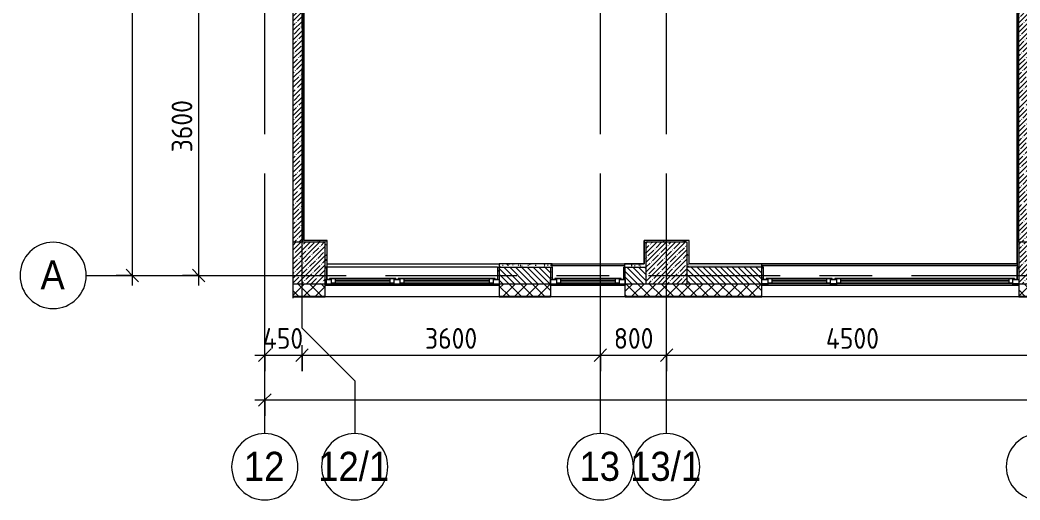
# Model space of a CAD drawing. Header units: millimetres. Extents: x 35355 to 234366, y -8553 to 29000.
# Drawn here: x 35355 to 47425, y -2706 to 3079 of the extents above; entities that cross this region are included whole.
import ezdxf

# ---------------------------------------------------------------- set-up
doc = ezdxf.new("R2010")
doc.units = ezdxf.units.MM
doc.linetypes.add('Осевая', pattern=[3175, 635, -476.25, 1587.5, -476.25])
for name, color, linetype, lineweight in [('A-ANNO-DIMS', 7, 'Continuous', 9), ('A-ANNO-DIMS-100', 7, 'Continuous', 9), ('A-DETL-GENF', 7, 'Continuous', 9), ('A-GLAZ', 7, 'Continuous', 9), ('A-GLAZ-1', 7, 'Continuous', 13), ('A-WALL', 7, 'Continuous', 9), ('I-WALL', 7, 'Continuous', 9), ('S-COLS', 7, 'Continuous', 9), ('Оси', 7, 'Continuous', 9), ('Оси-1', 7, 'Continuous', 20), ('Оси-2', 7, 'Осевая', 9)]:
    doc.layers.add(name, color=color, linetype=linetype, lineweight=lineweight)
doc.layers.add('A-WALL-1', color=7, linetype='Continuous', lineweight=9, true_color=0x3c3c3c)
doc.layers.add('A-WALL-FNSH-1', color=7, linetype='Continuous', lineweight=9, true_color=0x3c3c3c)
doc.styles.add('Arial', font='arial.ttf', dxfattribs={"width": 0.9, "height": 350})
doc.styles.add('ISOCPEUR', font='isocpeur.ttf', dxfattribs={"width": 0.9, "height": 250})
doc.dimstyles.new('ISO-2_5_0_9К_БОЛЬШОЙ', dxfattribs={"dimscale": 304.8, "dimtxt": 248.995294, "dimasz": 0.492126, "dimexe": 0.393701, "dimexo": 0.984252, "dimgap": 0, "dimtad": 1, "dimdec": 0, "dimrnd": 10, "dimzin": 0, "dimdsep": 46, "dimtxsty": 'ISOCPEUR', "dimblk1": 'OBLIQUE', "dimblk2": 'OBLIQUE', "dimsah": 1, "dimcen": 0.09, "dimdle": 0.393701, "dimazin": 0, "dimtfac": 1, "dimtdec": 4, "dimtix": 1, "dimtmove": 0, "dimatfit": 3, "dimfxl": 1, "dimtvp": 1, "dimtolj": 1, "dimtzin": 0, "dimarcsym": 2})
doc.dimstyles.new('ISO-2_5_0_9К_БОЛЬШОЙ_1', dxfattribs={"dimscale": 304.8, "dimtxt": 248.995294, "dimasz": 0.492126, "dimexe": 0.393701, "dimexo": 0.984252, "dimgap": 0, "dimtad": 1, "dimdec": 0, "dimrnd": 10, "dimzin": 0, "dimdsep": 46, "dimtxsty": 'ISOCPEUR', "dimblk1": 'OBLIQUE', "dimblk2": 'OBLIQUE', "dimsah": 1, "dimcen": 0.09, "dimdle": 0.393701, "dimazin": 0, "dimtfac": 1, "dimtdec": 4, "dimtix": 1, "dimtmove": 2, "dimatfit": 3, "dimfxl": 1, "dimtvp": 1, "dimtolj": 1, "dimtzin": 0, "dimarcsym": 2})
pattern_1 = [(45, (0, 0), (-57.02463, 57.02463), []), (45, (57.025, 0), (-57.02463, 57.02463), [100.806, -20.161, 3.353, -16.808])]
pattern_2 = [(0, (0, 0), (121.92, 30.48), [10.058, -81.382, 10.058, -81.382, -487.68]), (0, (0, 0), (121.92, 30.48), [-182.88, 10.058, -172.822, 10.058, -81.382, -213.36]), (0, (0, 0), (121.92, 30.48), [-457.2, 10.058, -50.902, 10.058, -142.342]), (120, (45.72, 15.24), (-87.356454, 90.345817), [10.058, -81.382, 10.058, -81.382, -487.68]), (120, (45.72, 15.24), (-87.356454, 90.345817), [-182.88, 10.058, -172.822, 10.058, -81.382, -213.36]), (120, (45.72, 15.24), (-87.356454, 90.345817), [-457.2, 10.058, -50.902, 10.058, -142.342]), (240, (60.96, 76.2), (-34.563546, -120.825817), [10.058, -81.382, 10.058, -81.382, -487.68]), (240, (60.96, 76.2), (-34.563546, -120.825817), [-182.88, 10.058, -172.822, 10.058, -81.382, -213.36]), (240, (60.96, 76.2), (-34.563546, -120.825817), [-457.2, 10.058, -50.902, 10.058, -142.342])]

# ---------------------------------------------------------------- blocks, each defined once
blk = doc.blocks.new('BSC_Колонна _Прямоугольная - 500х500-V5-План заполнения дверных проемов 3 этажа в осях 12-23')
at = {"layer": 'S-COLS'}
h = blk.add_hatch(dxfattribs=at)
h.set_pattern_fill('FP_6', color=256, style=0, pattern_type=2)
h.set_pattern_definition([(45, (-38790, -150), (-57.02463, 57.02463), []), (45, (-38732.975, -150), (-57.02463, 57.02463), [100.806, -20.161, 3.353, -16.808])])
h.paths.add_polyline_path([(-137, -250), (250, -250), (250, 250), (-137, 250)])
for p, q in [((250, 250), (-137, 250)), ((250, -250), (250, 250)), ((-137, -250), (250, -250))]:
    blk.add_line(p, q, dxfattribs=at)
blk = doc.blocks.new('BSC_Колонна _Прямоугольная - 500х500-V6-План заполнения дверных проемов 3 этажа в осях 12-23')
at = {"layer": 'S-COLS'}
h = blk.add_hatch(dxfattribs=at)
h.set_pattern_fill('FP_7', color=256, style=0, pattern_type=2)
h.set_pattern_definition([(45, (-43160, -150), (-57.02463, 57.02463), []), (45, (-43102.975, -150), (-57.02463, 57.02463), [100.806, -20.161, 3.353, -16.808])])
h.paths.add_polyline_path([(-250, -250), (250, -250), (250, 250), (-250, 250)])
for p, q in [((250, 250), (-250, 250)), ((-250, 250), (-250, -250)), ((250, -250), (250, 250)), ((-250, -250), (250, -250))]:
    blk.add_line(p, q, dxfattribs=at)
blk = doc.blocks.new('BSC_Колонна _Прямоугольная - 500х500-V7-План заполнения дверных проемов 3 этажа в осях 12-23')
at = {"layer": 'S-COLS'}
h = blk.add_hatch(dxfattribs=at)
h.set_pattern_fill('FP_8', color=256, style=0, pattern_type=2)
h.set_pattern_definition([(45, (-47660, -150), (-57.02463, 57.02463), []), (45, (-47602.975, -150), (-57.02463, 57.02463), [100.806, -20.161, 3.353, -16.808])])
h.paths.add_polyline_path([(-250, -250), (250, -250), (250, 250), (-250, 250)])
for p, q in [((250, 250), (-250, 250)), ((-250, 250), (-250, -250)), ((250, -250), (250, 250)), ((-250, -250), (250, -250))]:
    blk.add_line(p, q, dxfattribs=at)
blk = doc.blocks.new('120_Окно_СКБ_2Ст - 120_Окно_СКБ_2Ст 3100х2500 _мал_створка слева_ 2-22446355-План заполнения дверных проемов 3 этажа в осях 12-23')
at = {"layer": 'A-GLAZ'}
for p, q in [((1550, -57), (-1550, -57)), ((-1430, -107), (600, -107)), ((600, -117), (-1430, -117)), ((770, -107), (1430, -107)), ((1430, -117), (770, -117)), ((-1530, -127), (-1500, -127)), ((670, -127), (700, -127)), ((1500, -127), (1530, -127))]:
    blk.add_line(p, q, dxfattribs=at)
at = {"layer": 'A-GLAZ-1'}
for p, q in [((-1550, -127), (-1550, -57)), ((-1550, -57), (-1480, -57)), ((-1480, -57), (-1480, -127)), ((650, -87), (-1480, -87)), ((-1480, -87), (-1480, -127)), ((-1430, -137), (-1430, -87)), ((600, -137), (600, -87)), ((650, -127), (650, -57)), ((650, -57), (720, -57)), ((650, -127), (650, -87)), ((720, -57), (720, -127)), ((1480, -87), (720, -87)), ((720, -87), (720, -127)), ((770, -137), (770, -87)), ((1430, -137), (1430, -87)), ((1480, -127), (1480, -57)), ((1480, -57), (1550, -57)), ((1480, -127), (1480, -87)), ((1550, -57), (1550, -127)), ((-1480, -127), (-1550, -127)), ((-1480, -127), (-1500, -127)), ((-1500, -127), (-1500, -137)), ((-1500, -137), (670, -137)), ((670, -137), (-1500, -137)), ((720, -127), (650, -127)), ((670, -127), (650, -127)), ((670, -137), (670, -127)), ((720, -127), (700, -127)), ((700, -127), (700, -137)), ((700, -137), (1500, -137)), ((1500, -137), (700, -137)), ((1550, -127), (1480, -127)), ((1500, -127), (1480, -127)), ((1500, -137), (1500, -127))]:
    blk.add_line(p, q, dxfattribs=at)
blk = doc.blocks.new('120_Окно_СКБ_2Ст - 120_Окно_СКБ_2Ст 2100х2400 _мал створка справа_-22446225-План заполнения дверных проемов 3 этажа в осях 12-23')
at = {"layer": 'A-GLAZ'}
for p, q in [((1050, -57), (-1050, -57)), ((-930, -107), (100, -107)), ((100, -117), (-930, -117)), ((270, -107), (930, -107)), ((930, -117), (270, -117)), ((-1030, -127), (-1000, -127)), ((170, -127), (200, -127)), ((1000, -127), (1030, -127))]:
    blk.add_line(p, q, dxfattribs=at)
at = {"layer": 'A-GLAZ-1'}
for p, q in [((-1050, -127), (-1050, -57)), ((-1050, -57), (-980, -57)), ((-980, -57), (-980, -127)), ((150, -87), (-980, -87)), ((-980, -87), (-980, -127)), ((-930, -137), (-930, -87)), ((100, -137), (100, -87)), ((150, -127), (150, -57)), ((150, -57), (220, -57)), ((150, -127), (150, -87)), ((220, -57), (220, -127)), ((980, -87), (220, -87)), ((220, -87), (220, -127)), ((270, -137), (270, -87)), ((930, -137), (930, -87)), ((980, -127), (980, -57)), ((980, -57), (1050, -57)), ((980, -127), (980, -87)), ((1050, -57), (1050, -127)), ((-980, -127), (-1050, -127)), ((-980, -127), (-1000, -127)), ((-1000, -127), (-1000, -137)), ((-1000, -137), (170, -137)), ((170, -137), (-1000, -137)), ((220, -127), (150, -127)), ((170, -127), (150, -127)), ((170, -137), (170, -127)), ((220, -127), (200, -127)), ((200, -127), (200, -137)), ((200, -137), (1000, -137)), ((1000, -137), (200, -137)), ((1050, -127), (980, -127)), ((1000, -127), (980, -127)), ((1000, -137), (1000, -127))]:
    blk.add_line(p, q, dxfattribs=at)
blk = doc.blocks.new('120_Окно_СКБ_1Ст - 120_Окно_СКБ_1Ст 900х2500_h_-22445987-План заполнения дверных проемов 3 этажа в осях 12-23')
at = {"layer": 'A-GLAZ'}
for p, q in [((450, -57), (-450, -57)), ((-330, -107), (330, -107)), ((330, -117), (-330, -117)), ((-430, -127), (-400, -127)), ((400, -127), (430, -127))]:
    blk.add_line(p, q, dxfattribs=at)
at = {"layer": 'A-GLAZ-1'}
for p, q in [((-450, -127), (-450, -57)), ((-450, -57), (-380, -57)), ((-380, -57), (-380, -127)), ((380, -87), (-380, -87)), ((-380, -87), (-380, -127)), ((-330, -137), (-330, -87)), ((330, -137), (330, -87)), ((380, -127), (380, -57)), ((380, -57), (450, -57)), ((380, -127), (380, -87)), ((450, -57), (450, -127)), ((-380, -127), (-450, -127)), ((-380, -127), (-400, -127)), ((-400, -127), (-400, -137)), ((-400, -137), (400, -137)), ((400, -137), (-400, -137)), ((450, -127), (380, -127)), ((400, -127), (380, -127)), ((400, -137), (400, -127))]:
    blk.add_line(p, q, dxfattribs=at)
blk = doc.blocks.new('DET_L_Линия разрыва - М100-30675535-План заполнения дверных проемов 3 этажа в осях 12-23')
at = {"layer": 'A-DETL-GENF'}
blk.add_line((24145, 0), (12376, 0), dxfattribs=at)
blk = doc.blocks.new('Ось сетки - D8-29747960-План заполнения дверных проемов 3 этажа в осях 12-23')
at = {"layer": 'Оси-1'}
for start, end in [(360, 180), (180, 360)]:
    blk.add_arc((0, 0), 4, start, end, dxfattribs=at)
blk = doc.blocks.new('DIMBLOCK21-План заполнения дверных проемов 3 этажа в осях 12-23')
at = {"layer": 'A-ANNO-DIMS-100', "lineweight": 20}
for p, q in [((37511, 3600), (37436, 3675)), ((37511, 3600), (37586, 3525)), ((37511, 0), (37436, 75)), ((37511, 0), (37586, -75))]:
    blk.add_line(p, q, dxfattribs=at)
at = {"layer": 'A-ANNO-DIMS-100'}
for p, q in [((37317, 3600), (37631, 3600)), ((37511, 3600), (37317, 3600)), ((37511, 3600), (37511, -120)), ((37317, 0), (37631, 0)), ((37511, 0), (37317, 0))]:
    blk.add_line(p, q, dxfattribs=at)
at = {"layer": 'A-ANNO-DIMS-100', "color": 0, "insert": (37185, 1484), "char_height": 250, "width": 758.48, "attachment_point": 1, "rotation": 90, "line_spacing_factor": 1.149209, "style": 'ISOCPEUR'}
blk.add_mtext('3600', dxfattribs=at)
blk = doc.blocks.new('_Oblique')
at = {"color": 0, "linetype": 'ByBlock', "lineweight": -2}
blk.add_line((-0.5, -0.5), (0.5, 0.5), dxfattribs=at)
blk = doc.blocks.new('DIMBLOCK22-План заполнения дверных проемов 3 этажа в осях 12-23')
at = {"layer": 'A-ANNO-DIMS-100', "lineweight": 20}
for p, q in [((36711, 27000), (36636, 27075)), ((36711, 27000), (36786, 26925)), ((36711, 0), (36636, 75)), ((36711, 0), (36786, -75))]:
    blk.add_line(p, q, dxfattribs=at)
at = {"layer": 'A-ANNO-DIMS-100'}
for p, q in [((36711, 27120), (36711, -120)), ((36517, 27000), (36831, 27000)), ((36711, 27000), (36517, 27000)), ((36517, 0), (36831, 0)), ((36711, 0), (36517, 0))]:
    blk.add_line(p, q, dxfattribs=at)
at = {"layer": 'A-ANNO-DIMS-100', "color": 0, "insert": (36385, 13795), "char_height": 250, "width": 948.1, "attachment_point": 1, "rotation": 90, "line_spacing_factor": 1.149209, "style": 'ISOCPEUR'}
blk.add_mtext('27000', dxfattribs=at)
blk = doc.blocks.new('DIMBLOCK23-План заполнения дверных проемов 3 этажа в осях 12-23')
at = {"layer": 'A-ANNO-DIMS-100'}
for p, q in [((38310, -1694), (38310, -1380)), ((84560, -1694), (84560, -1380)), ((38190, -1500), (84680, -1500)), ((38310, -1500), (38310, -1694)), ((84560, -1500), (84560, -1694))]:
    blk.add_line(p, q, dxfattribs=at)
at = {"layer": 'A-ANNO-DIMS-100', "lineweight": 20}
for p, q in [((38310, -1500), (38385, -1425)), ((84560, -1500), (84635, -1425)), ((38310, -1500), (38235, -1575)), ((84560, -1500), (84485, -1575))]:
    blk.add_line(p, q, dxfattribs=at)
at = {"layer": 'A-ANNO-DIMS-100', "color": 0, "insert": (61028, -1173), "char_height": 250, "width": 976.83, "attachment_point": 1, "line_spacing_factor": 1.149209, "style": 'ISOCPEUR'}
blk.add_mtext('46250', dxfattribs=at)
blk = doc.blocks.new('DIMBLOCK24-План заполнения дверных проемов 3 этажа в осях 12-23')
at = {"layer": 'A-ANNO-DIMS-100'}
for p, q in [((38310, -1155), (38310, -841)), ((38760, -1155), (38760, -841)), ((38190, -961), (38760, -961)), ((38310, -961), (38310, -1155)), ((38760, -961), (38760, -1155))]:
    blk.add_line(p, q, dxfattribs=at)
at = {"layer": 'A-ANNO-DIMS-100', "lineweight": 20}
for p, q in [((38310, -961), (38235, -1036)), ((38310, -961), (38385, -886)), ((38760, -961), (38685, -1036)), ((38760, -961), (38835, -886))]:
    blk.add_line(p, q, dxfattribs=at)
at = {"layer": 'A-ANNO-DIMS-100', "color": 0, "insert": (38286, -634), "char_height": 250, "width": 597.59, "attachment_point": 1, "line_spacing_factor": 1.149209, "style": 'ISOCPEUR'}
blk.add_mtext('450', dxfattribs=at)
blk = doc.blocks.new('DIMBLOCK25-План заполнения дверных проемов 3 этажа в осях 12-23')
at = {"layer": 'A-ANNO-DIMS-100'}
for p, q in [((38760, -1155), (38760, -841)), ((42360, -1155), (42360, -841)), ((38760, -961), (42360, -961)), ((38760, -961), (38760, -1155)), ((42360, -961), (42360, -1155))]:
    blk.add_line(p, q, dxfattribs=at)
at = {"layer": 'A-ANNO-DIMS-100', "lineweight": 20}
for p, q in [((38760, -961), (38685, -1036)), ((38760, -961), (38835, -886)), ((42360, -961), (42285, -1036)), ((42360, -961), (42435, -886))]:
    blk.add_line(p, q, dxfattribs=at)
at = {"layer": 'A-ANNO-DIMS-100', "color": 0, "insert": (40244, -634), "char_height": 250, "width": 758.48, "attachment_point": 1, "line_spacing_factor": 1.149209, "style": 'ISOCPEUR'}
blk.add_mtext('3600', dxfattribs=at)
blk = doc.blocks.new('DIMBLOCK26-План заполнения дверных проемов 3 этажа в осях 12-23')
at = {"layer": 'A-ANNO-DIMS-100'}
for p, q in [((42360, -1155), (42360, -841)), ((43160, -1155), (43160, -841)), ((42360, -961), (43160, -961)), ((42360, -961), (42360, -1155)), ((43160, -961), (43160, -1155))]:
    blk.add_line(p, q, dxfattribs=at)
at = {"layer": 'A-ANNO-DIMS-100', "lineweight": 20}
for p, q in [((42360, -961), (42285, -1036)), ((42360, -961), (42435, -886)), ((43160, -961), (43085, -1036)), ((43160, -961), (43235, -886))]:
    blk.add_line(p, q, dxfattribs=at)
at = {"layer": 'A-ANNO-DIMS-100', "color": 0, "insert": (42523, -634), "char_height": 250, "width": 568.86, "attachment_point": 1, "line_spacing_factor": 1.149209, "style": 'ISOCPEUR'}
blk.add_mtext('800', dxfattribs=at)
blk = doc.blocks.new('DIMBLOCK27-План заполнения дверных проемов 3 этажа в осях 12-23')
at = {"layer": 'A-ANNO-DIMS-100'}
for p, q in [((43160, -1155), (43160, -841)), ((47660, -1155), (47660, -841)), ((43160, -961), (47660, -961)), ((43160, -961), (43160, -1155)), ((47660, -961), (47660, -1155))]:
    blk.add_line(p, q, dxfattribs=at)
at = {"layer": 'A-ANNO-DIMS-100', "lineweight": 20}
for p, q in [((43160, -961), (43085, -1036)), ((43160, -961), (43235, -886)), ((47660, -961), (47585, -1036)), ((47660, -961), (47735, -886))]:
    blk.add_line(p, q, dxfattribs=at)
at = {"layer": 'A-ANNO-DIMS-100', "color": 0, "insert": (45082, -634), "char_height": 250, "width": 787.21, "attachment_point": 1, "line_spacing_factor": 1.149209, "style": 'ISOCPEUR'}
blk.add_mtext('4500', dxfattribs=at)

msp = doc.modelspace()

# ---------------------------------------------------------------- hatches: boundary and pattern name
at = {"layer": 'A-WALL'}
h = msp.add_hatch(dxfattribs=at)
h.set_pattern_fill('FP_19', color=256, style=0, pattern_type=2)
h.set_pattern_definition([(135, (0, 0), (-35.35534, -35.35534), [])])
h.paths.add_polyline_path([(65160, -100), (65410, -100), (65410, 100), (65160, 100)])
h.paths.add_polyline_path([(57810, -100), (57810, 100), (56910, 100), (56910, -100), (57136.2, -100)])
h.paths.add_polyline_path([(61410, -100), (61610, -100), (61610, 100), (61410, 100)])
h.paths.add_polyline_path([(63710, -100), (64260, -100), (64260, 100), (63710, 100)])
h.paths.add_polyline_path([(43410, -100), (44310, -100), (44310, 100), (43410, 100), (43410, 94.8)])
h.paths.add_polyline_path([(42910, -100), (42910, 100), (42660, 100), (42660, -100)])
h.paths.add_polyline_path([(41760, -100), (41760, 100), (41140, 100), (41140, -100), (41173.9, -100)])
h.paths.add_polyline_path([(48160, -100), (48160, 100), (47910, 100), (47910, -100)])
h.paths.add_polyline_path([(51010, -100), (51010, 100), (50260, 100), (50260, -100)])
h.paths.add_polyline_path([(52410, -100), (52660, -100), (52660, 100), (52410, 100)])
h.paths.add_polyline_path([(55510, -100), (55510, 100), (54760, 100), (54760, -100)])
h = msp.add_hatch(dxfattribs=at)
h.set_pattern_fill('FP_20', color=256, style=0, pattern_type=2)
h.set_pattern_definition([(45, (0, 0), (-70.71068, 70.71068), []), (135, (0, 0), (-70.71068, -70.71068), [])])
h.paths.add_polyline_path([(55510, -250), (55510, -100), (54760, -100), (54760, -250)])
h.paths.add_polyline_path([(51910, -250), (52660, -250), (52660, -100), (51910, -100)])
h.paths.add_polyline_path([(56410.6, -250), (56627.1, -250), (56627.1, -100), (56410, -100), (56410, -250)])
h.paths.add_polyline_path([(48160, -250), (48160, -100), (47410, -100), (47410, -250), (47703.9, -250)])
h.paths.add_polyline_path([(42910, -250), (44310, -250), (44310, -100), (42660, -100), (42660, -250)])
h.paths.add_polyline_path([(39040, -250), (39040, -100), (38652.7, -100), (38652.7, -250)])
h.paths.add_polyline_path([(41140, -250), (41760, -250), (41760, -100), (41140, -100)])
h.paths.add_polyline_path([(51010, -250), (51010, -100), (50260, -100), (50260, -250)])
at = {"layer": 'I-WALL'}
h = msp.add_hatch(dxfattribs=at)
h.set_pattern_fill('FP_17', color=256, style=0, pattern_type=2)
h.set_pattern_definition(pattern_1)
h.paths.add_polyline_path([(38760, 400), (38760, 7400), (38652.7, 7400), (38652.7, 400)])
h = msp.add_hatch(dxfattribs=at)
h.set_pattern_fill('FP_68', color=256, style=0, pattern_type=2)
h.set_pattern_definition(pattern_2)
h.paths.add_polyline_path([(38766.7, 400), (38780, 400), (38780, 7380), (38760, 7380), (38760, 400), (38766.5, 400)])
h = msp.add_hatch(dxfattribs=at)
h.set_pattern_fill('FP_17', color=256, style=0, pattern_type=2)
h.set_pattern_definition(pattern_1)
h.paths.add_polyline_path([(47410, 400), (47630, 400), (47630, 7400), (47410, 7400), (47410, 590.5)])
h = msp.add_hatch(dxfattribs=at)
h.set_pattern_fill('FP_68', color=256, style=0, pattern_type=2)
h.set_pattern_definition(pattern_2)
h.paths.add_polyline_path([(47390, 140), (47410, 140), (47410, 7070), (47390, 7070), (47390, 141)])
h = msp.add_hatch(dxfattribs=at)
h.set_pattern_fill('FP_68', color=256, style=0, pattern_type=2)
h.set_pattern_definition(pattern_2)
h.paths.add_polyline_path([(39060, 400), (39060, 420), (38780, 420), (38780, 400), (39040, 400)])
h = msp.add_hatch(dxfattribs=at)
h.set_pattern_fill('FP_68', color=256, style=0, pattern_type=2)
h.set_pattern_definition(pattern_2)
h.paths.add_polyline_path([(39060, 100), (39060, 400), (39040, 400), (39040, 100)])
h = msp.add_hatch(dxfattribs=at)
h.set_pattern_fill('FP_68', color=256, style=0, pattern_type=2)
h.set_pattern_definition(pattern_2)
h.paths.add_polyline_path([(42890, 140), (42910, 140), (42910, 420), (42890, 420), (42890, 141)])
h = msp.add_hatch(dxfattribs=at)
h.set_pattern_fill('FP_68', color=256, style=0, pattern_type=2)
h.set_pattern_definition(pattern_2)
h.paths.add_polyline_path([(43430, 400), (43430, 420), (42910, 420), (42910, 400), (43410, 400)])
h = msp.add_hatch(dxfattribs=at)
h.set_pattern_fill('FP_68', color=256, style=0, pattern_type=2)
h.set_pattern_definition(pattern_2)
h.paths.add_polyline_path([(43430, 100), (43430, 400), (43410, 400), (43410, 100)])
h = msp.add_hatch(dxfattribs=at)
h.set_pattern_fill('FP_68', color=256, style=0, pattern_type=2)
h.set_pattern_definition(pattern_2)
h.paths.add_polyline_path([(41780, 100), (41780, 140), (41140, 140), (41140, 100), (41173.9, 100)])
h.paths.add_polyline_path([(42910, 100), (42910, 140), (42650, 140), (42650, 100)])
h = msp.add_hatch(dxfattribs=at)
h.set_pattern_fill('FP_68', color=256, style=0, pattern_type=2)
h.set_pattern_definition(pattern_2)
h.paths.add_polyline_path([(44310, 100), (44310, 140), (43430, 140), (43430, 100), (44076.2, 100)])
h.paths.add_polyline_path([(47390, 100), (47410, 100), (47410, 140), (47390, 140)])
h = msp.add_hatch(dxfattribs=at)
h.set_pattern_fill('FP_68', color=256, style=0, pattern_type=2)
h.set_pattern_definition(pattern_2)
h.paths.add_polyline_path([(39060, -48), (39060, 100), (39040, 100), (39040, -48)])
h = msp.add_hatch(dxfattribs=at)
h.set_pattern_fill('FP_68', color=256, style=0, pattern_type=2)
h.set_pattern_definition(pattern_2)
h.paths.add_polyline_path([(41120, -48), (41140, -48), (41140, 100), (41120, 100)])
h = msp.add_hatch(dxfattribs=at)
h.set_pattern_fill('FP_68', color=256, style=0, pattern_type=2)
h.set_pattern_definition(pattern_2)
h.paths.add_polyline_path([(41760, -48), (41780, -48), (41780, 100), (41760, 100)])
h = msp.add_hatch(dxfattribs=at)
h.set_pattern_fill('FP_68', color=256, style=0, pattern_type=2)
h.set_pattern_definition(pattern_2)
h.paths.add_polyline_path([(42640, -48), (42660, -48), (42660, 100), (42640, 100)])
h = msp.add_hatch(dxfattribs=at)
h.set_pattern_fill('FP_68', color=256, style=0, pattern_type=2)
h.set_pattern_definition(pattern_2)
h.paths.add_polyline_path([(44310, -48), (44330, -48), (44330, 100), (44310, 100)])
h = msp.add_hatch(dxfattribs=at)
h.set_pattern_fill('FP_68', color=256, style=0, pattern_type=2)
h.set_pattern_definition(pattern_2)
h.paths.add_polyline_path([(47390, -48), (47410, -48), (47410, 100), (47390, 100)])

# ---------------------------------------------------------------- linework, layer by layer
at = {"layer": 'A-WALL'}
for p, q in [((38760, 7400), (38760, 400)), ((38780, 7380), (38780, 420)), ((47410, 400), (47410, 7400)), ((47390, 7050), (47390, 100)), ((43430, 420), (43430, 140)), ((42848.2, 140), (42890, 140)), ((42890, 153), (42890, 140)), ((44330, 100), (43410, 100)), ((39040, -100), (42910, -100)), ((43410, -100), (44310, -100)), ((38652.7, -250), (39040, -250)), ((38652.7, -253), (39040, -253)), ((41140, -258), (39040, -258)), ((41140, -250), (41760, -250)), ((41140, -253), (41760, -253)), ((42660, -258), (41760, -258)), ((42660, -250), (44310, -250)), ((42660, -253), (44310, -253)), ((47410, -258), (44310, -258)), ((47410, -250), (48160, -250)), ((47410, -253), (48160, -253))]:
    msp.add_line(p, q, dxfattribs=at)
at = {"layer": 'A-WALL-1'}
for p, q in [((39060, 420), (38780, 420)), ((43430, 420), (42890, 420)), ((39060, 140), (39060, 141)), ((39061, 140), (39060, 140)), ((39061, 100), (39061, 140)), ((41140, 140), (41140, -250)), ((41780, 140), (41140, 140)), ((41780, 100), (41780, 140)), ((42650, 140), (42650, 100)), ((44310, 140), (43430, 140)), ((44310, -250), (44310, 140)), ((39060, 100), (39040, 100)), ((39060, -48), (39060, 100)), ((39061, 100), (39061, 100)), ((41120, 100), (41780, 100)), ((41120, 100), (41120, -48)), ((41760, 100), (41760, -250)), ((42640, 100), (42910, 100)), ((42640, 100), (42640, -48)), ((42660, -250), (42660, 100)), ((44330, -48), (44330, 100)), ((47410, 100), (47390, 100)), ((47390, 100), (47390, -48)), ((39040, -48), (39060, -48)), ((39040, -250), (39040, -100)), ((41120, -48), (41140, -48)), ((41760, -48), (41780, -48)), ((42640, -48), (42660, -48)), ((44310, -48), (44330, -48)), ((47390, -48), (47410, -48)), ((47410, -100), (47410, -250))]:
    msp.add_line(p, q, dxfattribs=at)
at = {"layer": 'A-WALL-FNSH-1'}
for p, q in [((38781, 421), (38781, 7379)), ((47389, 7049), (47389, 140)), ((39061, 421), (38781, 421)), ((39060, 420), (39060, 141)), ((39061, 140), (39061, 421)), ((43431, 421), (42889, 421)), ((42889, 421), (42889, 141)), ((42890, 153), (42890, 420)), ((43431, 141), (43431, 421)), ((41780, 141), (41140, 141)), ((41140, 141), (41140, 140)), ((41780, 140), (41780, 141)), ((42889, 141), (42650, 141)), ((42650, 141), (42650, 140)), ((42650, 140), (42848.2, 140)), ((44310, 141), (43431, 141)), ((44310, 140), (44310, 141)), ((47389, 140), (47390, 140)), ((39061, 100), (39060, 100)), ((39061, -48), (39061, 100)), ((41120, 100), (41119, 100)), ((41119, 100), (41119, -48)), ((41781, 100), (41780, 100)), ((41780, 100), (41780, -48)), ((41781, -48), (41781, 100)), ((42640, 100), (42639, 100)), ((42639, 100), (42639, -48)), ((44331, 100), (44330, 100)), ((44331, -48), (44331, 100)), ((47390, 100), (47389, 100)), ((47389, 100), (47389, -48)), ((39060, -48), (39061, -48)), ((41119, -48), (41120, -48)), ((41780, -48), (41781, -48)), ((42639, -48), (42640, -48)), ((44330, -48), (44331, -48)), ((47389, -48), (47390, -48)), ((38652.7, -258), (39040, -258)), ((39040, -258), (39040, -250)), ((41140, -250), (41140, -258)), ((41140, -258), (41760, -258)), ((41760, -258), (41760, -250)), ((42660, -250), (42660, -258)), ((42660, -258), (44310, -258)), ((44310, -258), (44310, -250)), ((47410, -250), (47410, -258)), ((47410, -258), (48160, -258))]:
    msp.add_line(p, q, dxfattribs=at)
at = {"layer": 'I-WALL'}
for p, q in [((39061, 141), (41140, 141)), ((39061, 140), (41140, 140)), ((41780, 141), (42650, 141)), ((41780, 140), (42650, 140)), ((44310, 141), (47389, 141)), ((47389, 140), (44310, 140)), ((41119, 100), (39061, 100)), ((41780, 120), (42650, 120)), ((44310, 120), (47390, 120)), ((39050, -48), (39050, -100)), ((47410, -100), (44310, -100))]:
    msp.add_line(p, q, dxfattribs=at)
at = {"layer": 'Оси'}
for p, q in [((38760, -636.3), (38760, 1863.7)), ((38310, -1906.3), (38310, 593.7)), ((42360, -1906.3), (42360, 593.7)), ((43160, -1906.3), (43160, 593.7)), ((36155.2, 0), (38655.2, 0)), ((38760, -636.3), (39395, -1271.3)), ((39395, -1271.3), (39395, -1906.3))]:
    msp.add_line(p, q, dxfattribs=at)
at = {"layer": 'Оси-2'}
for p, q in [((38760, 1863.7), (38760, 24850)), ((42360, 593.7), (42360, 24850)), ((43160, 593.7), (43160, 24850)), ((38310, 593.7), (38310, 21277.7)), ((38655.2, 0), (82250, 0))]:
    msp.add_line(p, q, dxfattribs=at)

# ---------------------------------------------------------------- block references
at = {"layer": 'A-DETL-GENF', "rotation": 270.0000000000003}
msp.add_blockref('DET_L_Линия разрыва - М100-30675535-План заполнения дверных проемов 3 этажа в осях 12-23', (38652.7, 23871.9), dxfattribs=at)
at = {"layer": 'A-GLAZ', "rotation": 180}
for name, p in [('120_Окно_СКБ_2Ст - 120_Окно_СКБ_2Ст 2100х2400 _мал створка справа_-22446225-План заполнения дверных проемов 3 этажа в осях 12-23', (40090, -175)), ('120_Окно_СКБ_1Ст - 120_Окно_СКБ_1Ст 900х2500_h_-22445987-План заполнения дверных проемов 3 этажа в осях 12-23', (42210, -175)), ('120_Окно_СКБ_2Ст - 120_Окно_СКБ_2Ст 3100х2500 _мал_створка слева_ 2-22446355-План заполнения дверных проемов 3 этажа в осях 12-23', (45860, -175))]:
    msp.add_blockref(name, p, dxfattribs=at)
at = {"layer": 'S-COLS'}
for name, p in [('BSC_Колонна _Прямоугольная - 500х500-V5-План заполнения дверных проемов 3 этажа в осях 12-23', (38790, 150)), ('BSC_Колонна _Прямоугольная - 500х500-V6-План заполнения дверных проемов 3 этажа в осях 12-23', (43160, 150)), ('BSC_Колонна _Прямоугольная - 500х500-V7-План заполнения дверных проемов 3 этажа в осях 12-23', (47660, 150))]:
    msp.add_blockref(name, p, dxfattribs=at)
at = {"layer": 'Оси-1', "xscale": 99.99999999999993, "yscale": 99.99999999999993, "zscale": 99.99999999999993, "rotation": 269.9999999999994}
msp.add_blockref('Ось сетки - D8-29747960-План заполнения дверных проемов 3 этажа в осях 12-23', (35755.2, 0), dxfattribs=at)
at = {"layer": 'Оси-1', "xscale": 99.99999999999993, "yscale": 99.99999999999993, "zscale": 99.99999999999993}
for p in [(38310, -2306.3), (39395, -2306.3), (42360, -2306.3), (43160, -2306.3), (47660, -2306.3)]:
    msp.add_blockref('Ось сетки - D8-29747960-План заполнения дверных проемов 3 этажа в осях 12-23', p, dxfattribs=at)

# ---------------------------------------------------------------- texts
at = {"layer": 'Оси', "char_height": 350, "attachment_point": 1, "style": 'Arial'}
for s, insert, width in [('\\fArial|b0|i0|c204|p34|;\\W.9;А', (35602.4, 181), 360.759), ('12', (38057.4, -2125.6), 606.076), ('12/1', (38954.7, -2125.6), 1060.633), ('13', (42107.4, -2125.6), 606.076), ('13/1', (42719.7, -2125.6), 1060.633)]:
    msp.add_mtext(s, dxfattribs=dict(at, insert=insert, width=width))

# ---------------------------------------------------------------- dimensions: what is measured, and where the dimension line sits
at = {"layer": 'A-ANNO-DIMS'}
dim = msp.add_linear_dim(base=(36711.3, 0), p1=(36817.4, 27000), p2=(36817.4, 0), angle=90, dimstyle='ISO-2_5_0_9К_БОЛЬШОЙ_1', override={"dimpost": '<>', "dimfxl": 26999.999823}, dxfattribs=at)
dim.commit()
dim.dimension.update_dxf_attribs({"geometry": 'DIMBLOCK22-План заполнения дверных проемов 3 этажа в осях 12-23', "text_midpoint": (36551.4, 14269.3), "dimtype": 160, "text_rotation": 90})
dim = msp.add_linear_dim(base=(37511.3, 0), p1=(37617.4, 3600), p2=(37617.4, 0), angle=90, dimstyle='ISO-2_5_0_9К_БОЛЬШОЙ', override={"dimpost": '<>', "dimfxl": 3600}, dxfattribs=at)
dim.commit()
dim.dimension.update_dxf_attribs({"geometry": 'DIMBLOCK21-План заполнения дверных проемов 3 этажа в осях 12-23', "text_midpoint": (37386.3, 1800)})
for base, p1, p2, override, picture, middle in [((38760, -960.7), (38310, -854.7), (38760, -854.7), {"dimpost": '<>', "dimfxl": 450}, 'DIMBLOCK24-План заполнения дверных проемов 3 этажа в осях 12-23', (38535, -835.7)), ((42360, -960.7), (38760, -854.7), (42360, -854.7), {"dimpost": '<>', "dimfxl": 3600}, 'DIMBLOCK25-План заполнения дверных проемов 3 этажа в осях 12-23', (40560, -835.7)), ((43160, -960.7), (42360, -854.7), (43160, -854.7), {"dimpost": '<>', "dimfxl": 800}, 'DIMBLOCK26-План заполнения дверных проемов 3 этажа в осях 12-23', (42760, -835.7)), ((47660, -960.7), (43160, -854.7), (47660, -854.7), {"dimpost": '<>', "dimfxl": 4500}, 'DIMBLOCK27-План заполнения дверных проемов 3 этажа в осях 12-23', (45410, -835.7)), ((84560, -1499.6), (38310, -1393.5), (84560, -1393.5), {"dimpost": '<>', "dimfxl": 46250}, 'DIMBLOCK23-План заполнения дверных проемов 3 этажа в осях 12-23', (61435, -1374.6))]:
    dim = msp.add_linear_dim(base=base, p1=p1, p2=p2, dimstyle='ISO-2_5_0_9К_БОЛЬШОЙ', override=override, dxfattribs=at)
    dim.commit()
    dim.dimension.update_dxf_attribs({"geometry": picture, "text_midpoint": middle})

doc.saveas('drawing.dxf')
